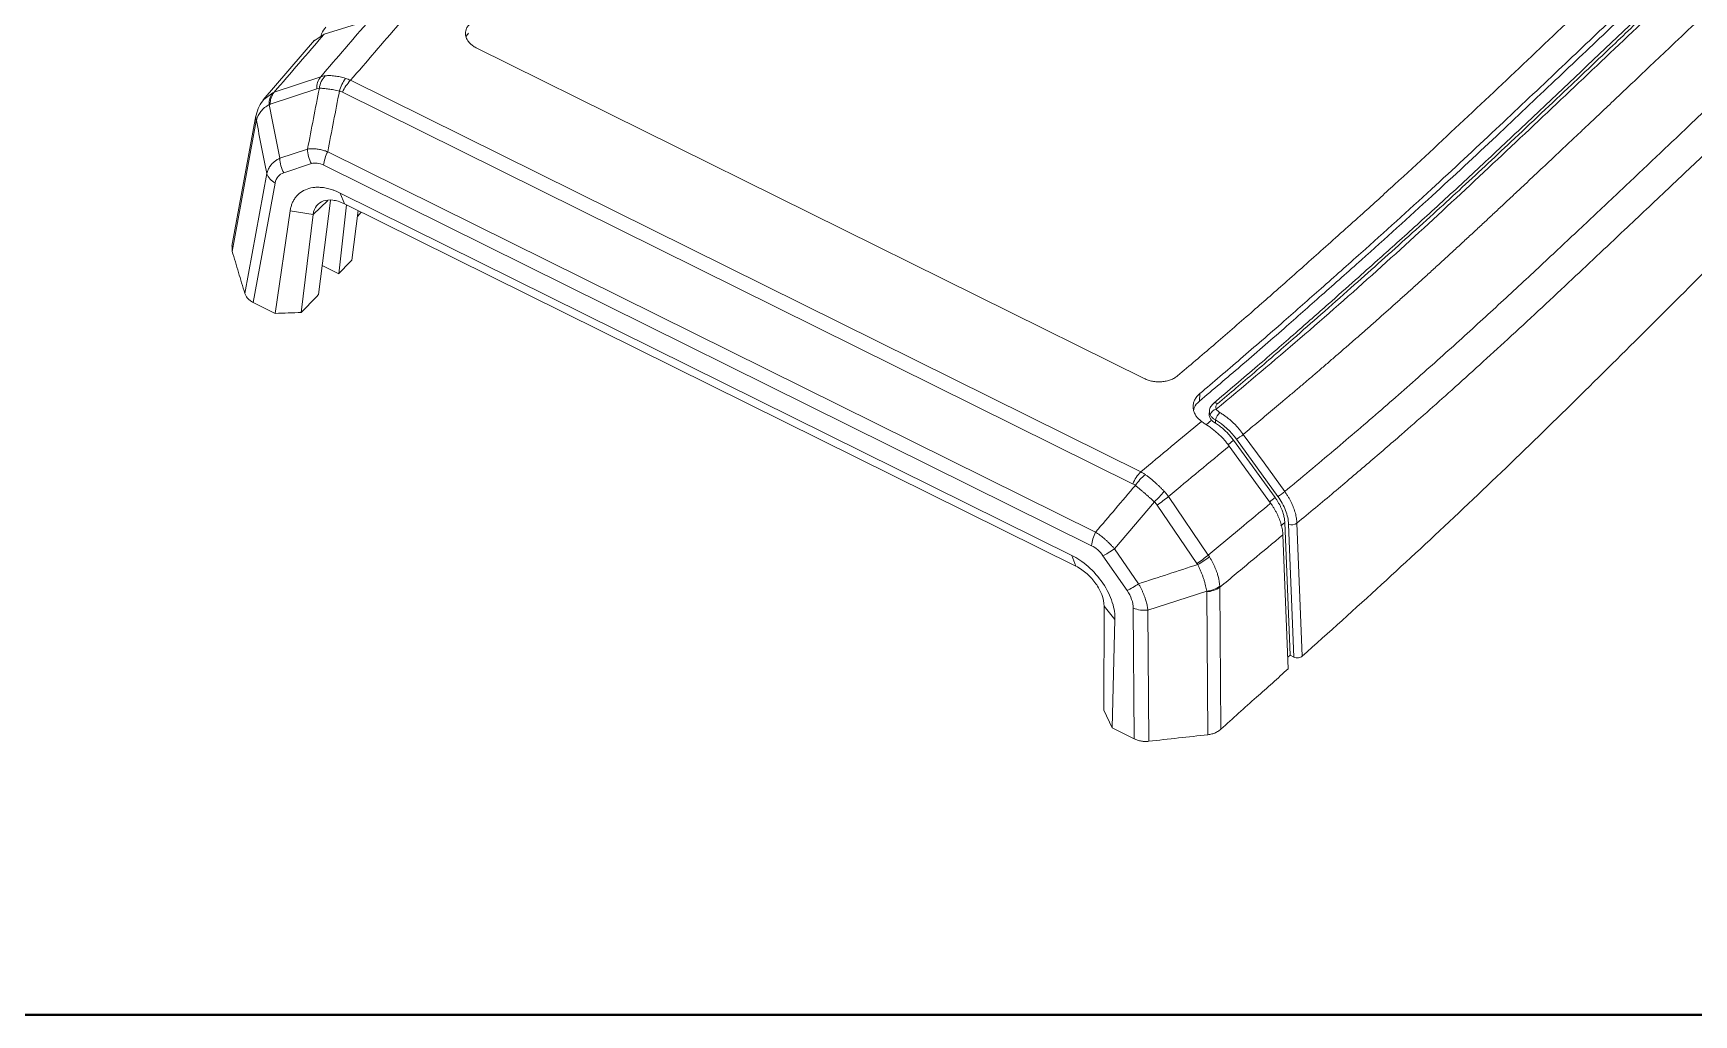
# Model space of a CAD drawing. Header units: inches. Extents: x 2021 to 3023, y 1089 to 1338.
# Drawn here: x 2610.68 to 2650.82, y 1141.91 to 1165.63 of the extents above; entities that cross this region are included whole.
import ezdxf

# ---------------------------------------------------------------- set-up
doc = ezdxf.new("R2010")
doc.units = ezdxf.units.IN
doc.layers.add('粗实线', color=7, linetype='Continuous', lineweight=30)

msp = doc.modelspace()

# ---------------------------------------------------------------- linework, layer by layer
at = {"color": 7, "linetype": 'Continuous', "lineweight": 15}
for p, q in [((2617.709, 1165.602), (2617.473, 1165.446)), ((2618.807, 1165.944), (2617.709, 1165.602)), ((2617.48, 1165.458), (2616.241, 1164.02)), ((2637.529, 1157.282), (2621.386, 1165.278)), ((2617.629, 1164.577), (2616.503, 1164.202)), ((2618.35, 1164.49), (2637.452, 1155.028)), ((2616.406, 1163.911), (2617.532, 1164.287)), ((2618.153, 1164.202), (2637.254, 1154.741)), ((2616.063, 1163.628), (2615.483, 1160.481)), ((2616.067, 1163.649), (2616.063, 1163.628)), ((2615.489, 1160.356), (2616.071, 1163.509)), ((2617.31, 1162.828), (2616.638, 1162.606)), ((2616.736, 1162.255), (2617.407, 1162.476)), ((2617.7, 1162.437), (2636.26, 1153.243)), ((2636.358, 1153.57), (2617.797, 1162.764)), ((2616.327, 1162.234), (2615.794, 1159.34)), ((2615.996, 1159.122), (2616.528, 1162.007)), ((2617.575, 1159.311), (2617.865, 1161.587)), ((2635.782, 1153.007), (2618.102, 1161.765)), ((2618.102, 1161.765), (2618.2, 1161.507)), ((2616.531, 1158.858), (2616.889, 1161.333)), ((2617.445, 1161.247), (2616.889, 1161.333)), ((2617.158, 1158.878), (2617.445, 1161.247)), ((2618.064, 1159.817), (2618.255, 1161.479)), ((2618.2, 1161.507), (2635.88, 1152.749)), ((2618.533, 1161.342), (2618.381, 1160.144)), ((2618.515, 1161.201), (2618.605, 1161.306)), ((2615.485, 1160.481), (2615.489, 1160.356)), ((2617.665, 1160.015), (2618.064, 1159.817)), ((2616.531, 1158.858), (2615.996, 1159.122)), ((2638.878, 1156.92), (2638.868, 1156.736)), ((2639.109, 1156.499), (2639.105, 1156.419)), ((2639.587, 1155.651), (2640.589, 1154.268)), ((2639.693, 1155.793), (2640.695, 1154.41)), ((2639.761, 1155.818), (2640.763, 1154.435)), ((2638.117, 1154.429), (2639.083, 1153.017)), ((2637.779, 1154.301), (2636.816, 1153.166)), ((2638.809, 1152.814), (2637.843, 1154.226)), ((2640.932, 1153.8), (2641.061, 1150.596)), ((2641.024, 1153.764), (2641.153, 1150.551)), ((2641.225, 1153.787), (2641.355, 1150.572)), ((2636.816, 1153.166), (2637.397, 1152.323)), ((2641.016, 1150.269), (2640.886, 1153.505)), ((2635.782, 1153.007), (2635.88, 1152.749)), ((2636.536, 1153.001), (2637.118, 1152.159)), ((2639.045, 1152.143), (2637.623, 1151.685)), ((2639.045, 1152.128), (2639.045, 1152.143)), ((2639.071, 1148.675), (2639.045, 1152.128)), ((2639.362, 1152.239), (2639.387, 1148.808)), ((2636.558, 1149.268), (2636.562, 1151.778)), ((2636.827, 1151.456), (2636.562, 1151.778)), ((2637.268, 1151.734), (2637.292, 1148.574)), ((2637.623, 1151.685), (2637.646, 1148.516)), ((2636.757, 1148.838), (2636.827, 1151.456)), ((2641.005, 1150.546), (2641.061, 1150.596)), ((2641.061, 1150.596), (2641.153, 1150.551)), ((2636.558, 1149.268), (2636.757, 1148.838)), ((2637.292, 1148.574), (2636.757, 1148.838))]:
    msp.add_line(p, q, dxfattribs=at)
at = {"color": 8, "linetype": 'Continuous', "lineweight": 15}
for p, q in [((2616.257, 1164.029), (2616.469, 1164.189)), ((2617.803, 1161.582), (2617.445, 1161.247)), ((2639.033, 1156.167), (2639.163, 1156.275)), ((2639.255, 1156.202), (2639.259, 1156.281)), ((2639.693, 1155.793), (2639.559, 1155.682)), ((2640.695, 1154.41), (2640.552, 1154.291)), ((2640.932, 1153.8), (2640.838, 1153.721))]:
    msp.add_line(p, q, dxfattribs=at)
at = {"color": 7, "linetype": 'Continuous', "lineweight": 15, "flags": 128}
msp.add_lwpolyline([(2639.928, 1155.934), (2640.429, 1155.242), (2640.93, 1154.551)], dxfattribs=at)
at = {"color": 7, "linetype": 'Continuous', "lineweight": 15}
for centre, radius, start, end in [((2617.981, 1164.297), 0.45, 141.5496, 181.3727), ((2618.116, 1164.237), 0.524, 136.0637, 173.2055), ((2619.017, 1163.963), 0.974, 143.9855, 164.0848), ((2619.099, 1163.764), 1.043, 135.9154, 155.1604), ((2616.807, 1163.935), 0.424, 143.0816, 184.3389), ((2616.856, 1163.922), 0.45, 141.5776, 181.4799), ((2617.309, 1162.603), 0.67, 179.7496, 211.2688), ((2618.674, 1162.324), 0.981, 153.3429, 173.384), ((2616.722, 1162.382), 0.422, 200.5759, 242.6017), ((2639.303, 1156.368), 0.178, 99.3163, 167.9633), ((2639.641, 1156.186), 0.393, 135.3173, 166.0356), ((2639.408, 1156.506), 0.773, 297.1476, 312.2331), ((2638.201, 1154.303), 1.043, 135.9154, 155.1604), ((2638.261, 1154.071), 1.131, 128.1886, 146.2113), ((2635.148, 1156.952), 3.735, 314.7829, 320.1131), ((2636.146, 1156.804), 3.087, 303.3601, 309.694), ((2640.41, 1155.123), 0.773, 297.1468, 312.2352), ((2637.235, 1153.13), 0.981, 153.3429, 173.384), ((2641.103, 1153.96), 0.212, 248.0144, 305.1851), ((2637.111, 1155.395), 3.089, 303.3408, 309.6869), ((2637.375, 1155.336), 2.933, 299.6512, 306.3283), ((2636.075, 1154.256), 2.342, 296.4319, 304.372), ((2638.983, 1152.781), 0.641, 275.5989, 306.1569), ((2639.003, 1152.754), 0.627, 273.8445, 304.8459), ((2637.546, 1152.44), 0.759, 248.5456, 275.8048)]:
    msp.add_arc(centre, radius, start, end, dxfattribs=at)
at = {"color": 8, "linetype": 'Continuous', "lineweight": 15}
for centre, radius, start, end in [((2616.302, 1163.583), 0.243, 169.394, 197.8679), ((2616.322, 1163.597), 0.26, 168.9231, 196.8639), ((2639.253, 1156.608), 0.0852, 50.8569, 126.345)]:
    msp.add_arc(centre, radius, start, end, dxfattribs=at)
at = {"color": 7, "linetype": 'Continuous', "lineweight": 15}
msp.add_ellipse((2604.965, 927.302), major_axis=(165.277, 304.122), ratio=0.362236, start_param=0.915285, end_param=0.916881, dxfattribs=at)
for points, knots in [([(2638.878, 1156.92), (2639.04, 1157.057), (2639.371, 1157.336), (2639.871, 1157.764), (2640.386, 1158.209), (2641.036, 1158.776), (2641.834, 1159.48), (2643.028, 1160.544), (2644.448, 1161.825), (2646.007, 1163.28), (2647.436, 1164.634), (2649.152, 1166.259), (2651.055, 1168.099), (2653.06, 1170.115), (2654.779, 1171.878), (2656.286, 1173.453), (2657.56, 1174.819), (2658.711, 1176.088), (2659.967, 1177.5), (2661.141, 1178.846), (2662.162, 1180.024), (2662.882, 1180.866), (2663.423, 1181.52), (2663.876, 1182.091), (2664.099, 1182.378), (2664.225, 1182.54)], [0, 0, 0, 0, 0.016062, 0.032731, 0.050009, 0.067896, 0.098544, 0.131284, 0.190324, 0.245627, 0.297455, 0.345951, 0.434075, 0.511875, 0.580921, 0.640855, 0.697683, 0.742633, 0.791298, 0.865486, 0.903245, 0.932674, 0.966404, 0.981037, 1, 1, 1, 1]), ([(2664.205, 1182.342), (2664.079, 1182.18), (2663.856, 1181.893), (2663.401, 1181.321), (2662.859, 1180.666), (2662.138, 1179.823), (2661.116, 1178.644), (2659.943, 1177.299), (2658.689, 1175.889), (2657.54, 1174.622), (2656.267, 1173.259), (2654.762, 1171.687), (2653.046, 1169.926), (2651.046, 1167.916), (2649.15, 1166.082), (2647.441, 1164.464), (2646.018, 1163.114), (2644.461, 1161.662), (2643.041, 1160.38), (2641.844, 1159.313), (2640.871, 1158.455), (2639.889, 1157.601), (2639.2, 1157.017), (2638.868, 1156.736)], [0, 0, 0, 0, 0.018911, 0.03366, 0.067435, 0.096929, 0.134779, 0.208954, 0.257518, 0.302397, 0.359178, 0.419078, 0.488029, 0.56567, 0.653529, 0.701849, 0.753485, 0.808684, 0.867822, 0.900729, 0.93154, 0.966972, 1, 1, 1, 1]), ([(2664.654, 1182.413), (2664.469, 1182.174), (2664.12, 1181.723), (2663.611, 1181.096), (2663.158, 1180.555), (2662.767, 1180.096), (2662.436, 1179.711), (2661.792, 1178.967), (2660.437, 1177.409), (2658.394, 1175.104), (2655.918, 1172.467), (2653.556, 1170.039), (2651.246, 1167.721), (2648.975, 1165.535), (2647.077, 1163.741), (2645.598, 1162.351), (2644.582, 1161.41), (2643.771, 1160.678), (2643.134, 1160.107), (2642.601, 1159.631), (2641.942, 1159.045), (2641.154, 1158.351), (2640.234, 1157.551), (2639.567, 1156.986), (2639.212, 1156.685)], [0, 0, 0, 0, 0.0278702, 0.0525259, 0.0739815, 0.092235, 0.1072848, 0.119955, 0.1811571, 0.2928066, 0.3924887, 0.4921788, 0.5767606, 0.6613421, 0.7459324, 0.783151, 0.8196674, 0.8529265, 0.8668753, 0.8850273, 0.9074165, 0.9340418, 0.9649032, 1, 1, 1, 1]), ([(2664.915, 1182.357), (2664.115, 1181.271), (2663.249, 1180.215), (2661.889, 1178.635), (2661.425, 1178.11), (2660.485, 1177.057), (2660.007, 1176.53), (2658.553, 1174.947), (2657.557, 1173.888), (2655.518, 1171.753), (2654.474, 1170.679), (2652.861, 1169.065), (2652.316, 1168.526), (2651.21, 1167.449), (2650.648, 1166.91), (2649.514, 1165.83), (2648.941, 1165.287), (2647.788, 1164.196), (2647.208, 1163.648), (2645.452, 1161.994), (2644.263, 1160.881), (2642.429, 1159.235), (2641.809, 1158.691), (2640.553, 1157.612), (2639.917, 1157.077), (2639.274, 1156.543)], [0, 0, 0, 0, 0.125, 0.125, 0.1875, 0.1875, 0.25, 0.25, 0.375, 0.375, 0.5, 0.5, 0.5625, 0.5625, 0.625, 0.625, 0.6875, 0.6875, 0.75, 0.75, 0.875, 0.875, 0.9375, 0.9375, 1, 1, 1, 1]), ([(2664.775, 1182.426), (2664.556, 1182.144), (2664.089, 1181.542), (2663.254, 1180.533), (2662.149, 1179.253), (2660.969, 1177.897), (2659.825, 1176.598), (2658.821, 1175.478), (2657.8, 1174.362), (2656.378, 1172.843), (2654.895, 1171.306), (2653.385, 1169.764), (2652.239, 1168.61), (2651.088, 1167.474), (2649.982, 1166.402), (2648.904, 1165.371), (2647.734, 1164.263), (2646.477, 1163.077), (2645.362, 1162.031), (2644.506, 1161.247), (2643.636, 1160.46), (2642.729, 1159.649), (2641.825, 1158.848), (2641.049, 1158.167), (2640.218, 1157.447), (2639.603, 1156.926), (2639.306, 1156.674)], [0, 0, 0, 0, 0.032937, 0.070003, 0.119559, 0.185919, 0.23138, 0.273281, 0.318223, 0.363019, 0.452139, 0.49855, 0.542471, 0.586078, 0.6303, 0.66671, 0.705292, 0.757991, 0.802395, 0.823967, 0.847355, 0.892222, 0.916684, 0.939272, 0.970649, 1, 1, 1, 1]), ([(2665.649, 1181.845), (2665.566, 1181.733), (2665.4, 1181.508), (2665.147, 1181.175), (2664.892, 1180.845), (2664.634, 1180.519), (2664.375, 1180.196), (2664.114, 1179.876), (2663.851, 1179.558), (2663.586, 1179.241), (2663.317, 1178.924), (2663.046, 1178.607), (2662.77, 1178.289), (2662.491, 1177.968), (2662.206, 1177.644), (2661.916, 1177.316), (2661.621, 1176.985), (2661.321, 1176.65), (2661.017, 1176.313), (2660.712, 1175.976), (2660.406, 1175.641), (2660.102, 1175.309), (2659.8, 1174.982), (2659.501, 1174.66), (2659.206, 1174.342), (2658.914, 1174.029), (2658.624, 1173.72), (2658.337, 1173.415), (2658.052, 1173.113), (2657.769, 1172.814), (2657.489, 1172.519), (2657.212, 1172.229), (2656.939, 1171.944), (2656.672, 1171.665), (2656.411, 1171.395), (2656.159, 1171.133), (2655.914, 1170.881), (2655.68, 1170.64), (2655.455, 1170.41), (2655.24, 1170.19), (2655.033, 1169.979), (2654.834, 1169.777), (2654.642, 1169.583), (2654.455, 1169.395), (2654.274, 1169.213), (2654.097, 1169.035), (2653.924, 1168.862), (2653.752, 1168.691), (2653.583, 1168.523), (2653.415, 1168.356), (2653.247, 1168.19), (2653.081, 1168.026), (2652.914, 1167.862), (2652.748, 1167.699), (2652.583, 1167.537), (2652.418, 1167.377), (2652.254, 1167.217), (2652.091, 1167.059), (2651.929, 1166.902), (2651.768, 1166.747), (2651.607, 1166.592), (2651.447, 1166.438), (2651.288, 1166.286), (2651.13, 1166.134), (2650.972, 1165.984), (2650.816, 1165.834), (2650.659, 1165.685), (2650.502, 1165.536), (2650.345, 1165.387), (2650.188, 1165.237), (2650.029, 1165.087), (2649.87, 1164.936), (2649.709, 1164.783), (2649.546, 1164.629), (2649.381, 1164.472), (2649.214, 1164.314), (2649.044, 1164.154), (2648.872, 1163.991), (2648.697, 1163.825), (2648.519, 1163.657), (2648.338, 1163.486), (2648.153, 1163.312), (2647.965, 1163.134), (2647.774, 1162.954), (2647.58, 1162.77), (2647.382, 1162.584), (2647.181, 1162.394), (2646.977, 1162.202), (2646.769, 1162.007), (2646.558, 1161.809), (2646.344, 1161.609), (2646.127, 1161.405), (2645.906, 1161.199), (2645.682, 1160.991), (2645.456, 1160.781), (2645.228, 1160.57), (2644.998, 1160.358), (2644.767, 1160.146), (2644.536, 1159.935), (2644.305, 1159.724), (2644.074, 1159.515), (2643.845, 1159.308), (2643.617, 1159.104), (2643.392, 1158.903), (2643.169, 1158.705), (2642.948, 1158.51), (2642.73, 1158.318), (2642.515, 1158.13), (2642.301, 1157.944), (2642.091, 1157.762), (2641.883, 1157.583), (2641.677, 1157.406), (2641.474, 1157.233), (2641.273, 1157.062), (2641.074, 1156.894), (2640.878, 1156.728), (2640.684, 1156.565), (2640.493, 1156.405), (2640.303, 1156.246), (2640.115, 1156.089), (2639.99, 1155.985), (2639.928, 1155.934)], [0, 0, 0, 0, 0.012852, 0.025644, 0.038352, 0.050978, 0.063529, 0.076016, 0.088466, 0.1009, 0.113344, 0.125821, 0.138355, 0.150981, 0.16374, 0.17667, 0.189761, 0.202974, 0.216269, 0.229577, 0.242808, 0.255878, 0.268745, 0.281407, 0.293864, 0.306126, 0.318218, 0.330163, 0.341974, 0.35364, 0.365146, 0.376474, 0.387581, 0.398418, 0.408938, 0.4191, 0.428869, 0.43821, 0.44711, 0.455603, 0.463729, 0.471524, 0.479027, 0.486273, 0.493297, 0.500133, 0.506818, 0.513387, 0.519876, 0.526305, 0.532685, 0.539025, 0.545334, 0.55161, 0.557846, 0.564038, 0.57018, 0.576272, 0.582317, 0.588318, 0.594275, 0.600189, 0.606061, 0.611889, 0.617675, 0.623429, 0.629162, 0.634885, 0.64061, 0.646347, 0.652109, 0.657906, 0.663748, 0.669646, 0.675608, 0.681643, 0.687759, 0.693963, 0.700262, 0.70666, 0.713163, 0.719774, 0.726496, 0.733327, 0.740265, 0.747305, 0.754446, 0.761686, 0.769024, 0.776462, 0.784001, 0.791641, 0.799378, 0.807198, 0.81508, 0.823008, 0.830966, 0.838937, 0.846902, 0.854837, 0.862722, 0.870537, 0.878262, 0.885882, 0.893393, 0.900798, 0.908095, 0.915287, 0.922374, 0.929358, 0.93624, 0.943022, 0.949706, 0.956295, 0.96279, 0.969193, 0.975506, 0.981737, 0.987893, 0.993978, 1, 1, 1, 1]), ([(2662.432, 1181.459), (2662.344, 1181.353), (2662.156, 1181.126), (2661.853, 1180.769), (2661.514, 1180.373), (2661.051, 1179.837), (2660.481, 1179.18), (2659.565, 1178.129), (2658.445, 1176.858), (2656.666, 1174.882), (2654.87, 1172.981), (2653.028, 1171.084), (2651.622, 1169.655), (2650.132, 1168.171), (2648.55, 1166.64), (2646.912, 1165.085), (2645.265, 1163.529), (2643.9, 1162.254), (2642.758, 1161.22), (2641.872, 1160.427), (2640.972, 1159.626), (2640.087, 1158.848), (2639.225, 1158.1), (2638.629, 1157.594), (2638.34, 1157.349)], [0, 0, 0, 0, 0.013503, 0.028658, 0.045467, 0.063929, 0.09705, 0.129179, 0.197376, 0.257808, 0.378161, 0.436478, 0.494698, 0.555586, 0.620269, 0.684414, 0.747517, 0.810567, 0.838986, 0.873742, 0.907517, 0.936931, 0.969461, 1, 1, 1, 1]), ([(2666.689, 1180.52), (2666.602, 1180.403), (2666.429, 1180.169), (2666.163, 1179.819), (2665.893, 1179.472), (2665.62, 1179.126), (2665.343, 1178.782), (2665.062, 1178.438), (2664.779, 1178.096), (2664.492, 1177.755), (2664.202, 1177.414), (2663.909, 1177.074), (2663.614, 1176.734), (2663.317, 1176.394), (2663.017, 1176.054), (2662.715, 1175.714), (2662.411, 1175.374), (2662.106, 1175.034), (2661.798, 1174.694), (2661.309, 1174.157), (2660.527, 1173.306), (2659.329, 1172.023), (2657.774, 1170.384), (2656.423, 1168.99), (2655.404, 1167.96), (2654.849, 1167.403), (2654.26, 1166.818), (2653.637, 1166.205), (2652.977, 1165.564), (2652.281, 1164.894), (2651.548, 1164.195), (2650.78, 1163.466), (2649.977, 1162.705), (2649.138, 1161.912), (2648.263, 1161.086), (2647.348, 1160.227), (2646.394, 1159.337), (2645.396, 1158.42), (2644.351, 1157.479), (2643.257, 1156.518), (2642.115, 1155.54), (2641.328, 1154.883), (2640.93, 1154.551)], [0, 0, 0, 0, 0.013355, 0.026712, 0.040071, 0.053431, 0.066792, 0.080153, 0.093517, 0.106882, 0.120248, 0.133615, 0.146982, 0.16035, 0.173716, 0.187081, 0.200446, 0.213811, 0.227176, 0.240539, 0.277134, 0.327317, 0.391095, 0.468468, 0.488805, 0.510225, 0.532727, 0.556312, 0.580979, 0.606728, 0.633559, 0.661475, 0.690475, 0.720562, 0.751741, 0.784002, 0.817331, 0.851726, 0.887184, 0.923705, 0.961307, 1, 1, 1, 1]), ([(2666.986, 1179.766), (2666.907, 1179.66), (2666.746, 1179.443), (2666.493, 1179.109), (2666.222, 1178.759), (2665.934, 1178.394), (2665.629, 1178.014), (2665.247, 1177.548), (2664.711, 1176.907), (2663.939, 1176.007), (2662.937, 1174.869), (2661.594, 1173.379), (2660.116, 1171.785), (2658.66, 1170.244), (2657.414, 1168.944), (2656.21, 1167.71), (2655.165, 1166.659), (2654.111, 1165.615), (2652.874, 1164.41), (2651.494, 1163.098), (2650.181, 1161.854), (2649.049, 1160.786), (2647.762, 1159.572), (2646.372, 1158.277), (2645.024, 1157.051), (2643.9, 1156.057), (2642.949, 1155.236), (2642.107, 1154.522), (2641.524, 1154.036), (2641.225, 1153.787)], [0, 0, 0, 0, 0.012016, 0.024776, 0.038232, 0.052335, 0.067048, 0.082345, 0.106779, 0.14226, 0.188284, 0.240974, 0.317756, 0.375683, 0.420947, 0.468692, 0.518598, 0.54232, 0.589068, 0.657624, 0.693552, 0.731312, 0.779138, 0.830435, 0.876709, 0.917385, 0.943496, 0.971005, 1, 1, 1, 1]), ([(2641.355, 1150.572), (2642.643, 1151.726), (2643.908, 1152.88), (2646.365, 1155.2), (2647.561, 1156.365), (2649.321, 1158.107), (2649.903, 1158.687), (2651.059, 1159.843), (2651.633, 1160.419), (2652.771, 1161.571), (2653.334, 1162.145), (2654.444, 1163.296), (2654.991, 1163.872), (2656.611, 1165.599), (2657.66, 1166.751), (2659.706, 1169.047), (2660.705, 1170.191), (2662.652, 1172.471), (2663.599, 1173.607), (2665.421, 1175.877), (2666.293, 1177.011), (2667.103, 1178.155)], [0, 0, 0, 0, 0.125, 0.125, 0.25, 0.25, 0.3125, 0.3125, 0.375, 0.375, 0.4375, 0.4375, 0.5, 0.5, 0.625, 0.625, 0.75, 0.75, 0.875, 0.875, 1, 1, 1, 1]), ([(2617.755, 1165.775), (2617.714, 1165.726), (2617.66, 1165.662), (2617.639, 1165.574), (2617.634, 1165.552)], [0, 0, 0, 0, 0.7500556, 1, 1, 1, 1]), ([(2621.386, 1165.278), (2621.371, 1165.286), (2621.341, 1165.302), (2621.3, 1165.329), (2621.262, 1165.359), (2621.217, 1165.401), (2621.172, 1165.459), (2621.138, 1165.534), (2621.124, 1165.612), (2621.133, 1165.689), (2621.16, 1165.765), (2621.195, 1165.81), (2621.213, 1165.832)], [0, 0, 0, 0, 0.062736, 0.124925, 0.187124, 0.249891, 0.374935, 0.50006, 0.625132, 0.750225, 0.875126, 1, 1, 1, 1]), ([(2621.201, 1165.628), (2621.178, 1165.601), (2621.152, 1165.571), (2621.142, 1165.538), (2621.142, 1165.535)], [0, 0, 0, 0, 0.913407, 1, 1, 1, 1]), ([(2617.739, 1164.6), (2617.72, 1164.598), (2617.683, 1164.594), (2617.647, 1164.583), (2617.629, 1164.577)], [0, 0, 0, 0, 0.502286, 1, 1, 1, 1]), ([(2617.739, 1164.6), (2617.756, 1164.601), (2617.791, 1164.604), (2617.848, 1164.604), (2617.906, 1164.601), (2617.968, 1164.594), (2618.031, 1164.585), (2618.096, 1164.572), (2618.162, 1164.556), (2618.207, 1164.543), (2618.23, 1164.536)], [0, 0, 0, 0, 0.123549, 0.247926, 0.372933, 0.498363, 0.624002, 0.749633, 0.875037, 1, 1, 1, 1]), ([(2618.23, 1164.536), (2618.25, 1164.529), (2618.291, 1164.516), (2618.33, 1164.499), (2618.35, 1164.49)], [0, 0, 0, 0, 0.499777, 1, 1, 1, 1]), ([(2616.261, 1164.043), (2616.215, 1163.983), (2616.125, 1163.864), (2616.086, 1163.719), (2616.067, 1163.647)], [0, 0, 0, 0, 0.505526, 1, 1, 1, 1]), ([(2618.081, 1164.23), (2618.058, 1164.236), (2618.013, 1164.246), (2617.947, 1164.259), (2617.882, 1164.271), (2617.82, 1164.28), (2617.759, 1164.288), (2617.702, 1164.294), (2617.647, 1164.298), (2617.613, 1164.298), (2617.596, 1164.299)], [0, 0, 0, 0, 0.12215, 0.24552, 0.369922, 0.495152, 0.620999, 0.747239, 0.873649, 1, 1, 1, 1]), ([(2618.153, 1164.202), (2618.141, 1164.208), (2618.118, 1164.219), (2618.093, 1164.227), (2618.081, 1164.23)], [0, 0, 0, 0, 0.500222, 1, 1, 1, 1]), ([(2616.385, 1163.903), (2616.304, 1163.86), (2616.235, 1163.804), (2616.129, 1163.675), (2616.093, 1163.601), (2616.073, 1163.522)], [0, 0, 0, 0, 0.5, 0.5, 1, 1, 1, 1]), ([(2617.31, 1162.828), (2617.309, 1162.77), (2617.317, 1162.707), (2617.351, 1162.585), (2617.376, 1162.527), (2617.407, 1162.476)], [0, 0, 0, 0, 0.5, 0.5, 1, 1, 1, 1]), ([(2617.797, 1162.764), (2617.78, 1162.77), (2617.745, 1162.782), (2617.693, 1162.797), (2617.644, 1162.81), (2617.576, 1162.824), (2617.493, 1162.836), (2617.396, 1162.839), (2617.339, 1162.832), (2617.31, 1162.828)], [0, 0, 0, 0, 0.097976, 0.194189, 0.288472, 0.380759, 0.586192, 0.792885, 1, 1, 1, 1]), ([(2616.327, 1162.234), (2616.332, 1162.25), (2616.34, 1162.283), (2616.358, 1162.33), (2616.38, 1162.375), (2616.406, 1162.417), (2616.442, 1162.464), (2616.492, 1162.514), (2616.559, 1162.566), (2616.612, 1162.592), (2616.638, 1162.606)], [0, 0, 0, 0, 0.102007, 0.203232, 0.303687, 0.403387, 0.50235, 0.666199, 0.832062, 1, 1, 1, 1]), ([(2617.7, 1162.437), (2617.647, 1162.463), (2617.595, 1162.48), (2617.495, 1162.493), (2617.448, 1162.489), (2617.407, 1162.476)], [0, 0, 0, 0, 0.5, 0.5, 1, 1, 1, 1]), ([(2616.736, 1162.255), (2616.68, 1162.237), (2616.633, 1162.206), (2616.563, 1162.122), (2616.539, 1162.068), (2616.528, 1162.007)], [0, 0, 0, 0, 0.5, 0.5, 1, 1, 1, 1]), ([(2618.102, 1161.765), (2618.079, 1161.776), (2618.033, 1161.798), (2617.964, 1161.826), (2617.895, 1161.85), (2617.827, 1161.87), (2617.76, 1161.885), (2617.68, 1161.899), (2617.589, 1161.906), (2617.453, 1161.903), (2617.295, 1161.871), (2617.135, 1161.786), (2617.031, 1161.683), (2616.968, 1161.584), (2616.932, 1161.505), (2616.905, 1161.421), (2616.894, 1161.362), (2616.889, 1161.333)], [0, 0, 0, 0, 0.040249, 0.080185, 0.119955, 0.15971, 0.199599, 0.23977, 0.303715, 0.368416, 0.499393, 0.630467, 0.759237, 0.820869, 0.883196, 0.941828, 1, 1, 1, 1]), ([(2615.489, 1160.356), (2615.54, 1160.187), (2615.591, 1160.018), (2615.641, 1159.848), (2615.692, 1159.679), (2615.743, 1159.51), (2615.794, 1159.34)], [0, 0, 0, 0, 0.001440448, 0.001440448, 0.001440448, 0.002880898, 0.002880898, 0.002880898, 0.002880898]), ([(2615.794, 1159.34), (2615.798, 1159.328), (2615.806, 1159.304), (2615.825, 1159.27), (2615.849, 1159.236), (2615.879, 1159.203), (2615.913, 1159.173), (2615.952, 1159.146), (2615.982, 1159.13), (2615.996, 1159.122)], [0, 0, 0, 0, 0.135903, 0.275312, 0.417593, 0.562019, 0.707792, 0.85407, 1, 1, 1, 1]), ([(2638.34, 1157.349), (2638.327, 1157.339), (2638.303, 1157.32), (2638.262, 1157.294), (2638.218, 1157.271), (2638.154, 1157.244), (2638.069, 1157.219), (2637.958, 1157.203), (2637.845, 1157.2), (2637.733, 1157.214), (2637.625, 1157.24), (2637.561, 1157.268), (2637.529, 1157.282)], [0, 0, 0, 0, 0.06276, 0.124984, 0.187228, 0.25005, 0.375087, 0.500216, 0.62527, 0.750384, 0.875171, 1, 1, 1, 1]), ([(2638.917, 1156.246), (2638.905, 1156.256), (2638.881, 1156.274), (2638.85, 1156.304), (2638.821, 1156.335), (2638.795, 1156.367), (2638.762, 1156.418), (2638.729, 1156.488), (2638.711, 1156.58), (2638.717, 1156.672), (2638.748, 1156.762), (2638.8, 1156.847), (2638.852, 1156.896), (2638.878, 1156.92)], [0, 0, 0, 0, 0.049891, 0.099394, 0.148758, 0.198237, 0.24808, 0.372516, 0.496668, 0.622401, 0.749169, 0.874429, 1, 1, 1, 1]), ([(2638.868, 1156.736), (2638.815, 1156.686), (2638.746, 1156.622), (2638.735, 1156.545), (2638.732, 1156.528)], [0, 0, 0, 0, 0.782414, 1, 1, 1, 1]), ([(2639.163, 1156.275), (2639.147, 1156.297), (2639.113, 1156.342), (2639.098, 1156.394), (2639.105, 1156.419), (2639.105, 1156.419)], [0, 0, 0, 0, 0.49524, 0.995492, 1, 1, 1, 1]), ([(2639.212, 1156.685), (2639.198, 1156.673), (2639.171, 1156.649), (2639.14, 1156.604), (2639.118, 1156.555), (2639.113, 1156.521), (2639.11, 1156.504)], [0, 0, 0, 0, 0.244635, 0.495041, 0.747714, 1, 1, 1, 1]), ([(2639.259, 1156.281), (2639.248, 1156.287), (2639.225, 1156.301), (2639.195, 1156.324), (2639.168, 1156.349), (2639.145, 1156.376), (2639.134, 1156.395), (2639.129, 1156.405)], [0, 0, 0, 0, 0.195066, 0.394235, 0.595932, 0.798443, 1, 1, 1, 1]), ([(2639.274, 1156.543), (2639.263, 1156.565), (2639.26, 1156.589), (2639.271, 1156.635), (2639.285, 1156.657), (2639.306, 1156.674)], [0, 0, 0, 0, 0.5, 0.5, 1, 1, 1, 1]), ([(2639.274, 1156.543), (2639.279, 1156.536), (2639.289, 1156.521), (2639.309, 1156.5), (2639.333, 1156.48), (2639.352, 1156.468), (2639.361, 1156.462)], [0, 0, 0, 0, 0.248948, 0.495228, 0.743933, 1, 1, 1, 1]), ([(2639.928, 1155.934), (2639.912, 1155.955), (2639.881, 1155.998), (2639.829, 1156.061), (2639.773, 1156.124), (2639.714, 1156.185), (2639.65, 1156.246), (2639.583, 1156.304), (2639.512, 1156.36), (2639.438, 1156.414), (2639.387, 1156.446), (2639.361, 1156.462)], [0, 0, 0, 0, 0.100744, 0.204076, 0.309998, 0.418512, 0.52962, 0.643322, 0.759618, 0.878512, 1, 1, 1, 1]), ([(2639.038, 1156.164), (2639.023, 1156.173), (2638.995, 1156.191), (2638.954, 1156.219), (2638.929, 1156.237), (2638.917, 1156.246)], [0, 0, 0, 0, 0.3344029, 0.6672869, 1, 1, 1, 1]), ([(2639.587, 1155.651), (2639.571, 1155.672), (2639.538, 1155.717), (2639.483, 1155.783), (2639.423, 1155.85), (2639.356, 1155.917), (2639.284, 1155.983), (2639.206, 1156.047), (2639.124, 1156.109), (2639.067, 1156.146), (2639.038, 1156.164)], [0, 0, 0, 0, 0.106694, 0.219061, 0.33698, 0.460252, 0.5886, 0.721659, 0.858972, 1, 1, 1, 1]), ([(2639.255, 1156.202), (2639.246, 1156.208), (2639.228, 1156.219), (2639.204, 1156.237), (2639.182, 1156.256), (2639.17, 1156.269), (2639.163, 1156.275)], [0, 0, 0, 0, 0.251724, 0.500889, 0.749603, 1, 1, 1, 1]), ([(2639.255, 1156.202), (2639.271, 1156.192), (2639.304, 1156.171), (2639.352, 1156.137), (2639.4, 1156.101), (2639.446, 1156.062), (2639.501, 1156.012), (2639.564, 1155.95), (2639.632, 1155.874), (2639.672, 1155.82), (2639.693, 1155.793)], [0, 0, 0, 0, 0.100044, 0.199614, 0.299081, 0.398815, 0.499186, 0.666032, 0.832385, 1, 1, 1, 1]), ([(2637.452, 1155.028), (2637.47, 1155.018), (2637.508, 1154.997), (2637.543, 1154.973), (2637.561, 1154.96)], [0, 0, 0, 0, 0.500223, 1, 1, 1, 1]), ([(2637.561, 1154.96), (2637.581, 1154.946), (2637.62, 1154.917), (2637.678, 1154.872), (2637.737, 1154.823), (2637.794, 1154.773), (2637.851, 1154.721), (2637.907, 1154.667), (2637.962, 1154.613), (2637.997, 1154.575), (2638.014, 1154.557)], [0, 0, 0, 0, 0.124963, 0.250367, 0.375998, 0.501637, 0.627067, 0.752074, 0.876451, 1, 1, 1, 1]), ([(2637.32, 1154.7), (2637.31, 1154.708), (2637.289, 1154.723), (2637.266, 1154.735), (2637.254, 1154.741)], [0, 0, 0, 0, 0.499778, 1, 1, 1, 1]), ([(2637.779, 1154.301), (2637.76, 1154.319), (2637.722, 1154.354), (2637.663, 1154.406), (2637.604, 1154.458), (2637.546, 1154.509), (2637.488, 1154.559), (2637.431, 1154.608), (2637.375, 1154.655), (2637.338, 1154.685), (2637.32, 1154.7)], [0, 0, 0, 0, 0.126351, 0.252761, 0.379001, 0.504848, 0.630078, 0.75448, 0.87785, 1, 1, 1, 1]), ([(2638.014, 1154.557), (2638.033, 1154.536), (2638.069, 1154.495), (2638.101, 1154.451), (2638.117, 1154.429)], [0, 0, 0, 0, 0.501227, 1, 1, 1, 1]), ([(2640.695, 1154.41), (2640.709, 1154.39), (2640.737, 1154.35), (2640.774, 1154.289), (2640.809, 1154.227), (2640.839, 1154.165), (2640.871, 1154.088), (2640.901, 1153.998), (2640.924, 1153.896), (2640.929, 1153.832), (2640.932, 1153.8)], [0, 0, 0, 0, 0.1006476, 0.2004405, 0.2999338, 0.3996878, 0.5002581, 0.667428, 0.8331449, 1, 1, 1, 1]), ([(2640.763, 1154.435), (2640.841, 1154.327), (2640.905, 1154.211), (2640.994, 1153.982), (2641.019, 1153.868), (2641.024, 1153.764)], [0, 0, 0, 0, 0.5, 0.5, 1, 1, 1, 1]), ([(2640.93, 1154.551), (2640.944, 1154.53), (2640.974, 1154.488), (2641.014, 1154.423), (2641.052, 1154.358), (2641.086, 1154.292), (2641.117, 1154.226), (2641.144, 1154.16), (2641.167, 1154.094), (2641.187, 1154.03), (2641.202, 1153.966), (2641.214, 1153.905), (2641.222, 1153.845), (2641.224, 1153.806), (2641.225, 1153.787)], [0, 0, 0, 0, 0.083951, 0.168335, 0.252989, 0.337746, 0.422438, 0.506899, 0.590964, 0.674472, 0.75727, 0.839214, 0.920165, 1, 1, 1, 1]), ([(2637.843, 1154.226), (2637.833, 1154.239), (2637.814, 1154.266), (2637.791, 1154.289), (2637.779, 1154.301)], [0, 0, 0, 0, 0.498278, 1, 1, 1, 1]), ([(2640.589, 1154.268), (2640.604, 1154.247), (2640.633, 1154.206), (2640.673, 1154.142), (2640.711, 1154.079), (2640.744, 1154.014), (2640.775, 1153.949), (2640.811, 1153.862), (2640.847, 1153.753), (2640.876, 1153.626), (2640.883, 1153.545), (2640.886, 1153.505)], [0, 0, 0, 0, 0.083757, 0.166933, 0.249851, 0.332835, 0.416208, 0.500288, 0.667455, 0.833162, 1, 1, 1, 1]), ([(2636.816, 1153.166), (2636.8, 1153.184), (2636.767, 1153.221), (2636.716, 1153.275), (2636.663, 1153.327), (2636.609, 1153.378), (2636.541, 1153.436), (2636.457, 1153.503), (2636.391, 1153.548), (2636.358, 1153.57)], [0, 0, 0, 0, 0.118945, 0.237877, 0.356511, 0.474718, 0.592367, 0.792716, 1, 1, 1, 1]), ([(2636.536, 1153.001), (2636.5, 1153.052), (2636.457, 1153.101), (2636.364, 1153.183), (2636.313, 1153.217), (2636.26, 1153.243)], [0, 0, 0, 0, 0.5, 0.5, 1, 1, 1, 1]), ([(2636.816, 1153.166), (2636.766, 1153.132), (2636.714, 1153.099), (2636.617, 1153.042), (2636.572, 1153.018), (2636.536, 1153.001)], [0, 0, 0, 0, 0.5, 0.5, 1, 1, 1, 1]), ([(2640.886, 1153.505), (2640.642, 1153.303), (2640.134, 1152.883), (2639.626, 1152.46), (2639.362, 1152.239)], [0, 0, 0, 0, 0.479384, 1, 1, 1, 1]), ([(2635.782, 1153.007), (2635.909, 1152.944), (2636.185, 1152.764), (2636.558, 1152.346), (2636.792, 1151.865), (2636.83, 1151.578), (2636.827, 1151.456)], [0, 0, 0, 0, 0.2499996, 0.4999996, 0.7499996, 0.9999996, 0.9999996, 0.9999996, 0.9999996]), ([(2639.045, 1152.143), (2639.041, 1152.164), (2639.034, 1152.208), (2639.019, 1152.276), (2639, 1152.346), (2638.979, 1152.417), (2638.954, 1152.49), (2638.926, 1152.564), (2638.895, 1152.638), (2638.862, 1152.713), (2638.838, 1152.762), (2638.826, 1152.787)], [0, 0, 0, 0, 0.110463, 0.221182, 0.332124, 0.44325, 0.554516, 0.665871, 0.777268, 0.888659, 1, 1, 1, 1]), ([(2639.112, 1152.973), (2639.124, 1152.952), (2639.149, 1152.911), (2639.183, 1152.848), (2639.215, 1152.784), (2639.244, 1152.719), (2639.27, 1152.655), (2639.297, 1152.581), (2639.338, 1152.447), (2639.351, 1152.34), (2639.361, 1152.263)], [0, 0, 0, 0, 0.086987, 0.174669, 0.262899, 0.351526, 0.440395, 0.529348, 0.658249, 1, 1, 1, 1]), ([(2637.268, 1151.734), (2637.268, 1151.801), (2637.255, 1151.873), (2637.204, 1152.017), (2637.165, 1152.09), (2637.118, 1152.159)], [0, 0, 0, 0, 0.5, 0.5, 1, 1, 1, 1]), ([(2637.397, 1152.323), (2637.409, 1152.301), (2637.433, 1152.258), (2637.466, 1152.192), (2637.496, 1152.126), (2637.523, 1152.062), (2637.553, 1151.983), (2637.582, 1151.891), (2637.608, 1151.785), (2637.618, 1151.719), (2637.623, 1151.685)], [0, 0, 0, 0, 0.1010341, 0.2013197, 0.3008654, 0.3996841, 0.4977937, 0.66308, 0.8304592, 1, 1, 1, 1]), ([(2641.153, 1150.551), (2641.184, 1150.535), (2641.223, 1150.529), (2641.297, 1150.537), (2641.331, 1150.551), (2641.355, 1150.572)], [0, 0, 0, 0, 0.5, 0.5, 1, 1, 1, 1]), ([(2639.387, 1148.808), (2639.53, 1148.937), (2639.673, 1149.065), (2639.816, 1149.194), (2639.959, 1149.323), (2640.102, 1149.451), (2640.245, 1149.579), (2640.502, 1149.809), (2640.759, 1150.039), (2641.016, 1150.269)], [0, 0, 0, 0, 0.001369104, 0.001369104, 0.001369104, 0.002738208, 0.002738208, 0.002738208, 0.00519839, 0.00519839, 0.00519839, 0.00519839]), ([(2639.071, 1148.675), (2639.087, 1148.677), (2639.119, 1148.681), (2639.166, 1148.692), (2639.214, 1148.707), (2639.262, 1148.726), (2639.307, 1148.749), (2639.35, 1148.776), (2639.375, 1148.797), (2639.387, 1148.808)], [0, 0, 0, 0, 0.1271304, 0.2605366, 0.3997639, 0.5441872, 0.6930151, 0.8453065, 1, 1, 1, 1]), ([(2637.292, 1148.574), (2637.305, 1148.567), (2637.332, 1148.555), (2637.374, 1148.54), (2637.419, 1148.528), (2637.465, 1148.519), (2637.511, 1148.514), (2637.557, 1148.511), (2637.602, 1148.511), (2637.632, 1148.514), (2637.646, 1148.516)], [0, 0, 0, 0, 0.127653, 0.255654, 0.383431, 0.510416, 0.636057, 0.759838, 0.881289, 1, 1, 1, 1]), ([(2637.646, 1148.516), (2637.884, 1148.542), (2638.121, 1148.569), (2638.359, 1148.596), (2638.596, 1148.622), (2638.834, 1148.649), (2639.071, 1148.675)], [0, 0, 0, 0, 0.001440448, 0.001440448, 0.001440448, 0.002880898, 0.002880898, 0.002880898, 0.002880898])]:
    msp.add_open_spline(points, degree=3, knots=knots, dxfattribs=at)
for points in [[(2616.503, 1164.202), (2616.906, 1164.67), (2617.307, 1165.137), (2617.709, 1165.602)], [(2618.807, 1165.944), (2618.414, 1165.489), (2618.022, 1165.033), (2617.629, 1164.577)], [(2619.524, 1165.852), (2619.133, 1165.399), (2618.742, 1164.945), (2618.35, 1164.49)], [(2616.469, 1164.189), (2616.48, 1164.194), (2616.492, 1164.198), (2616.503, 1164.202)], [(2617.596, 1164.299), (2617.5, 1163.809), (2617.405, 1163.318), (2617.31, 1162.828)], [(2617.596, 1164.299), (2617.575, 1164.298), (2617.553, 1164.294), (2617.532, 1164.287)], [(2618.081, 1164.23), (2617.986, 1163.742), (2617.892, 1163.253), (2617.797, 1162.764)], [(2616.406, 1163.911), (2616.399, 1163.908), (2616.392, 1163.906), (2616.385, 1163.903)], [(2616.385, 1163.903), (2616.47, 1163.47), (2616.554, 1163.038), (2616.638, 1162.606)], [(2616.073, 1163.522), (2616.072, 1163.517), (2616.071, 1163.513), (2616.071, 1163.509)], [(2616.073, 1163.522), (2616.158, 1163.092), (2616.243, 1162.663), (2616.327, 1162.234)], [(2618.2, 1161.507), (2618.099, 1161.557), (2617.91, 1161.611), (2617.684, 1161.589), (2617.517, 1161.476), (2617.456, 1161.336), (2617.445, 1161.247)], [(2617.158, 1158.878), (2617.297, 1159.023), (2617.436, 1159.167), (2617.575, 1159.311)], [(2616.531, 1158.858), (2616.74, 1158.864), (2616.949, 1158.871), (2617.158, 1158.878)], [(2637.452, 1155.028), (2637.94, 1155.435), (2638.428, 1155.841), (2638.917, 1156.246)], [(2639.259, 1156.281), (2639.448, 1156.168), (2639.626, 1156.004), (2639.761, 1155.818)], [(2639.587, 1155.651), (2639.112, 1155.257), (2638.625, 1154.854), (2638.117, 1154.429)], [(2636.358, 1153.57), (2636.679, 1153.947), (2637, 1154.323), (2637.32, 1154.7)], [(2640.589, 1154.268), (2640.088, 1153.852), (2639.585, 1153.436), (2639.083, 1153.017)], [(2635.88, 1152.749), (2635.982, 1152.699), (2636.166, 1152.568), (2636.376, 1152.33), (2636.521, 1152.063), (2636.562, 1151.872), (2636.562, 1151.778)], [(2637.397, 1152.323), (2637.873, 1152.478), (2638.349, 1152.632), (2638.826, 1152.787)], [(2638.826, 1152.787), (2638.82, 1152.796), (2638.815, 1152.805), (2638.809, 1152.814)], [(2639.083, 1153.017), (2639.093, 1153.002), (2639.103, 1152.988), (2639.112, 1152.973)], [(2639.361, 1152.263), (2639.361, 1152.255), (2639.362, 1152.247), (2639.362, 1152.239)]]:
    msp.add_open_spline(points, degree=3, dxfattribs=at)
at = {"color": 8, "linetype": 'Continuous', "lineweight": 15}
msp.add_open_spline([(2639.129, 1156.405), (2639.12, 1156.425), (2639.105, 1156.461), (2639.111, 1156.497), (2639.113, 1156.512)], degree=3, knots=[0, 0, 0, 0, 0.584898, 1, 1, 1, 1], dxfattribs=at)
at = {"layer": '粗实线', "color": 7, "lineweight": 40}
msp.add_line((2748.512, 1141.907), (2606.124, 1141.907), dxfattribs=at)

doc.saveas('drawing.dxf')
